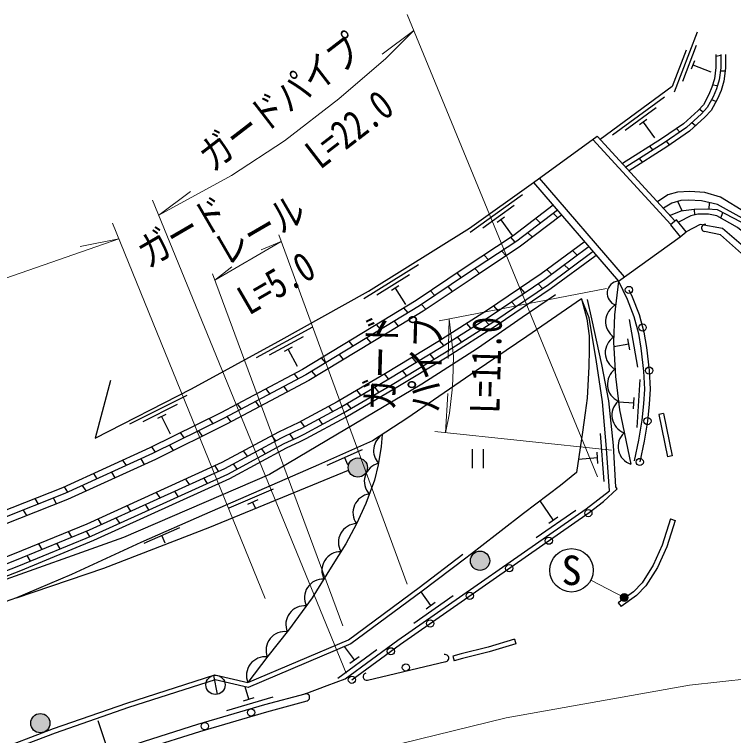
# Model space of a CAD drawing. Units: millimetres at full size, sheet at 1:1000; details may follow other scales. Extents: x 40000 to 680000, y 20000 to 380000.
# Drawn here: x 111030 to 155768, y 291212 to 336088 of the extents above; entities that cross this region are included whole.
import ezdxf
from ezdxf.enums import TextEntityAlignment as Align

# ---------------------------------------------------------------- set-up
doc = ezdxf.new("R2010")
doc.units = ezdxf.units.MM
doc.header["$LTSCALE"] = 1000
doc.linetypes.add('CHAIN', pattern=[18.5, 12, -1.5, 3.5, -1.5])
doc.linetypes.add('DASHED', pattern=[7.5, 6, -1.5])
for name, color, linetype, lineweight in [('M-BGD', 7, 'Continuous', 25), ('M-BMK', 2, 'CHAIN', 13), ('M-STR-HTXT', 7, 'Continuous', 13), ('M-STR-STRC', 7, 'Continuous', 25)]:
    doc.layers.add(name, color=color, linetype=linetype, lineweight=lineweight)
doc.styles.add('ＭＳ ゴシック', font='')
doc.styles.get('ＭＳ ゴシック').set_extended_font_data('MS Gothic')

msp = doc.modelspace()

# ---------------------------------------------------------------- hatches: boundary and pattern name
at = {"layer": 'M-BGD'}
for points in [[(131792, 307891, -0.41421), (132392, 308491, -0.41421), (132992, 307891, -1)], [(139395, 302090, -0.41421), (139995, 302690, -0.41421), (140595, 302090, -1)], [(112042, 291983, -0.41421), (112642, 292583, -0.41421), (113242, 291983, -1)]]:
    msp.add_hatch(color=256, dxfattribs=at).paths.add_polyline_path(points)
at = {"layer": 'M-STR-HTXT'}
msp.add_hatch(color=256, dxfattribs=at).paths.add_polyline_path([(148895, 300041, -1), (149043, 299564, -1)])

# ---------------------------------------------------------------- linework, layer by layer
at = {"layer": 'M-BGD'}
for p, q in [((153498, 334983), (152072, 331246)), ((153437, 334150), (152582, 331908)), ((154972, 333522), (154672, 333479)), ((153333, 333205), (153134, 332682)), ((153234, 332943), (154355, 332515)), ((155249, 332566), (154946, 332561)), ((154760, 331635), (154461, 331683)), ((151464, 330946), (148240, 328577)), ((154680, 330665), (154396, 330771)), ((150961, 330279), (149027, 328858)), ((153876, 330015), (153627, 330188)), ((150362, 329540), (149910, 329209)), ((150136, 329375), (150846, 328408)), ((152415, 328758), (152211, 328982)), ((153401, 329153), (153166, 329344)), ((147284, 328509), (152137, 323233)), ((147003, 328297), (151865, 323013)), ((151792, 327972), (151588, 328196)), ((150754, 327660), (150557, 327889)), ((150109, 326892), (149911, 327122)), ((143664, 325889), (148968, 319755)), ((143316, 325637), (148602, 319492)), ((142636, 324855), (139385, 322525)), ((152565, 323863), (152302, 324453)), ((142126, 324194), (140175, 322796)), ((154247, 323961), (154279, 324363)), ((144843, 323431), (144555, 323714)), ((153367, 323618), (153339, 323950)), ((154980, 323407), (155110, 323756)), ((141518, 323463), (141062, 323136)), ((141290, 323300), (141989, 322324)), ((143759, 323108), (143471, 323391)), ((142186, 321918), (141917, 322220)), ((143253, 322218), (142964, 322501)), ((141621, 321064), (141352, 321366)), ((146042, 321108), (145758, 321395)), ((140518, 320814), (140249, 321116)), ((136158, 320515), (132766, 318394)), ((145521, 320226), (145237, 320514)), ((138850, 319707), (138579, 320008)), ((139953, 319960), (139684, 320262)), ((144433, 319919), (144149, 320207)), ((135607, 319887), (133572, 318615)), ((134954, 319196), (134479, 318899)), ((138289, 318851), (138019, 319151)), ((142776, 318772), (142504, 319070)), ((143876, 319033), (143604, 319332)), ((148602, 319492), (148369, 317394)), ((134716, 319048), (135353, 318030)), ((137187, 318595), (136917, 318896)), ((142219, 317912), (141947, 318211)), ((135521, 317519), (135262, 317830)), ((136627, 317739), (136356, 318039)), ((141119, 317650), (140848, 317949)), ((148369, 317394), (148308, 315684)), ((134927, 316685), (134668, 316996)), ((139432, 316556), (139169, 316863)), ((140539, 316787), (140276, 317093)), ((149802, 314139), (149294, 317095)), ((129576, 316628), (126067, 314709)), ((133817, 316475), (133561, 316788)), ((128990, 316034), (126884, 314882)), ((133218, 315645), (132962, 315957)), ((138852, 315712), (138588, 316019)), ((132107, 315440), (131850, 315752)), ((137745, 315482), (137482, 315788)), ((148308, 315684), (148417, 313560)), ((149253, 315566), (148322, 315406)), ((149312, 315221), (149193, 315911)), ((128298, 315382), (127806, 315113)), ((128052, 315247), (128628, 314194)), ((130396, 314404), (130139, 314716)), ((131508, 314609), (131251, 314922)), ((136027, 314439), (135771, 314752)), ((137139, 314643), (136883, 314956)), ((128690, 313406), (128451, 313732)), ((129797, 313573), (129540, 313886)), ((134310, 313403), (134058, 313719)), ((135427, 313610), (135171, 313923)), ((148417, 313560), (148663, 311480)), ((149775, 310381), (149964, 313375)), ((126922, 312469), (126684, 312796)), ((128044, 312611), (127806, 312938)), ((133700, 312581), (133448, 312897)), ((121764, 312384), (118185, 310599)), ((132585, 312391), (132333, 312707)), ((126277, 311675), (126039, 312001)), ((131975, 311569), (131723, 311885)), ((149570, 311897), (148607, 311957)), ((149548, 311547), (149592, 312246)), ((121156, 311813), (119008, 310742)), ((125155, 311533), (124917, 311859)), ((130839, 311389), (130598, 311713)), ((148663, 311480), (149373, 308101)), ((120439, 311187), (119938, 310937)), ((120189, 311062), (120724, 309988)), ((124510, 310738), (124272, 311065)), ((151415, 311261), (151121, 311201)), ((151121, 311201), (151655, 308563)), ((151415, 311261), (151949, 308623)), ((123389, 310620), (123159, 310952)), ((129078, 310439), (128838, 310764)), ((130199, 310589), (129958, 310914)), ((122721, 309843), (122492, 310176)), ((121596, 309732), (121367, 310065)), ((127287, 309553), (127046, 309877)), ((128383, 309651), (128161, 309989)), ((147720, 307020), (147481, 310011)), ((120929, 308956), (120700, 309288)), ((119804, 308845), (119575, 309178)), ((125528, 308600), (125287, 308925)), ((126649, 308752), (126408, 309076)), ((132661, 308994), (130465, 308026)), ((139497, 309036), (139497, 307863)), ((140197, 309036), (140197, 307863)), ((147330, 308143), (147274, 308841)), ((117998, 308015), (117780, 308356)), ((119126, 308090), (118908, 308430)), ((131563, 308510), (131757, 308071)), ((147302, 308492), (146113, 308397)), ((151949, 308623), (151655, 308563)), ((123732, 307661), (123514, 308001)), ((124890, 307800), (124649, 308124)), ((116178, 307186), (115960, 307527)), ((117306, 307261), (117088, 307601)), ((121911, 306834), (121693, 307174)), ((123039, 306907), (122821, 307247)), ((114358, 306357), (114140, 306698)), ((115486, 306432), (115268, 306772)), ((127126, 306555), (124371, 305367)), ((120090, 306006), (119872, 306347)), ((121218, 306080), (121001, 306420)), ((112521, 305618), (112320, 305968)), ((113652, 305636), (113451, 305986)), ((126165, 305879), (125523, 305602)), ((125844, 305740), (126025, 305351)), ((144554, 304633), (143729, 305815)), ((111793, 304898), (111592, 305249)), ((118269, 305179), (118051, 305520)), ((119398, 305252), (119180, 305593)), ((143496, 303529), (145955, 305246)), ((117577, 304425), (117359, 304766)), ((144267, 304433), (144841, 304834)), ((116448, 304352), (116231, 304692)), ((151854, 304698), (152139, 304606)), ((114598, 303557), (114392, 303905)), ((115728, 303591), (115522, 303938)), ((121291, 304130), (119090, 303173)), ((120190, 303651), (120382, 303211)), ((112749, 302795), (112543, 303143)), ((113879, 302828), (113673, 303176)), ((112030, 302066), (111824, 302414)), ((135869, 298203), (138328, 299920)), ((136927, 299307), (136338, 300151)), ((136640, 299107), (137214, 299508)), ((148592, 299481), (148767, 299237)), ((142137, 297205), (142222, 296918)), ((132187, 295919), (131574, 296756)), ((131154, 294791), (133575, 296563)), ((131905, 295712), (132469, 296126)), ((132995, 294656), (137878, 295813)), ((138298, 296146), (138383, 295858)), ((123654, 293779), (123425, 294956)), ((125606, 293477), (125379, 294246)), ((124252, 292765), (127130, 293614)), ((125270, 293378), (125942, 293576)), ((116718, 290702), (116243, 292125))]:
    msp.add_line(p, q, dxfattribs=at)
at = {"layer": 'M-BGD', "linetype": 'DASHED'}
for p, q in [((143316, 325637), (147284, 328509)), ((148602, 319492), (152444, 322254))]:
    msp.add_line(p, q, dxfattribs=at)
at = {"layer": 'M-BGD'}
for points in [[(152816, 333868), (151951, 331602), (147468, 328308)], [(154672, 333601), (154672, 332784), (154582, 332072), (154424, 331564), (154232, 331098), (153888, 330467), (153556, 330111), (152660, 329286), (151281, 328351), (148853, 326803)], [(154972, 333601), (154972, 332765), (154876, 332009), (154707, 331462), (154503, 330968), (154133, 330290), (153768, 329898), (152846, 329050), (151446, 328100), (149059, 326579)], [(155272, 333601), (155272, 332746), (155170, 331945), (154990, 331361), (154774, 330839), (154378, 330113), (153979, 329685), (153033, 328814), (151611, 327850), (149265, 326355)], [(116997, 313301), (116047, 309713), (122049, 312794), (127439, 315730), (133065, 318864), (139337, 322786), (143316, 325637)], [(196723, 302382), (194883, 302463), (193344, 302668), (191800, 302898), (190556, 303147), (188283, 303695), (186014, 304318), (183634, 305072), (178838, 306683), (173090, 310989), (167262, 315344), (156515, 323753), (154950, 324721), (153978, 325013), (153052, 325077), (152273, 325023), (151676, 324853), (151040, 324427)], [(196644, 301985), (194848, 302064), (193288, 302272), (191731, 302504), (190469, 302756), (188183, 303308), (185900, 303934), (183510, 304692), (178649, 306324), (177563, 307148), (167019, 315026), (156295, 323417), (154759, 324255), (153763, 324480), (152974, 324528), (152484, 324504), (151922, 324345), (151407, 324028)], [(144544, 324209), (142053, 322309), (139001, 320290), (136017, 318293), (133914, 317002), (128960, 314002), (123860, 311299), (119458, 309120), (114011, 306639), (110067, 305074), (101989, 302162), (93943, 299712), (85894, 297387), (78887, 295520), (70074, 291297)], [(145067, 323602), (142517, 321657), (139445, 319624), (136448, 317619), (134331, 316319), (129354, 313305), (124225, 310587), (119801, 308397), (114325, 305903), (110350, 304326), (102242, 301402), (94171, 298945), (86108, 296617), (79123, 294755), (76183, 293457), (67475, 289519)], [(144806, 323906), (142285, 321983), (139223, 319957), (136233, 317956), (134122, 316660), (129157, 313654), (124043, 310943), (119629, 308758), (114168, 306271), (110209, 304700), (102116, 301782), (94057, 299329), (86001, 297002), (78990, 295134), (68700, 290391)], [(196566, 301588), (194813, 301665), (193232, 301876), (191662, 302110), (190383, 302365), (188083, 302920), (185787, 303551), (183385, 304311), (178459, 305966), (177322, 306828), (166774, 314710), (156234, 323171), (154774, 323931), (154123, 323968), (153325, 323950), (152481, 323854), (151824, 323574)], [(196458, 301042), (193176, 301480), (191593, 301716), (190297, 301975), (187983, 302533), (185674, 303167), (183261, 303931), (178270, 305608), (177082, 306509), (166529, 314394), (156010, 322838), (154725, 323548), (154212, 323659), (153551, 323664), (153114, 323556), (152340, 323157)], [(178270, 305608), (175827, 306380), (168775, 311693), (164858, 314542), (161946, 316774), (160170, 318343), (158313, 319932), (156957, 321144), (155079, 322763), (153693, 323020), (152823, 322560)], [(164146, 314677), (161032, 317121), (158375, 319336), (156630, 320888), (154959, 322365), (153956, 322575)], [(146495, 321942), (146467, 321920), (143794, 319944), (140405, 317649), (137363, 315713), (134116, 313753), (131106, 311987), (128684, 310681), (128330, 310510), (127457, 310100), (123941, 308195), (115536, 304376), (111013, 302513), (106821, 300877), (102681, 299385), (100001, 298396), (90167, 295370), (83461, 293537), (79973, 292682), (78786, 292128), (76018, 290740), (72145, 288811), (67647, 286577)], [(106961, 300503), (111162, 302141), (115695, 304009), (124119, 307837), (127638, 309743), (128502, 310149), (128866, 310325), (131302, 311638), (134320, 313409), (137573, 315373), (140624, 317315), (144025, 319617), (146710, 321602), (146756, 321639)], [(107102, 300128), (111311, 301770), (115853, 303642), (124297, 307479), (127818, 309385), (128674, 309788), (129048, 309969), (131498, 311290), (134525, 313065), (137784, 315033), (140844, 316981), (144256, 319291), (146954, 321285), (147017, 321335)], [(107102, 300128), (111311, 301770), (115853, 303642), (124297, 307479), (127818, 309385), (128674, 309788), (129048, 309969), (131498, 311290), (134525, 313065), (137784, 315033), (140844, 316981), (144256, 319291), (146954, 321285), (147017, 321335)], [(80971, 291963), (85213, 292990), (88799, 293938), (92636, 295109), (100345, 297351), (103058, 298352), (107207, 299847), (111423, 301492), (115973, 303367), (124431, 307210), (127954, 309118), (128803, 309517), (129185, 309701), (131645, 311028), (134678, 312807), (137942, 314778), (141009, 316730), (144429, 319046), (147136, 321047), (147213, 321108)], [(148602, 319492), (149148, 318365), (149559, 317299), (149844, 316241), (150003, 315313), (150171, 313897), (150226, 312762), (150169, 311859), (150062, 310830), (149862, 309589), (149591, 308311)], [(144682, 318647), (142608, 317223), (139828, 315292), (136380, 313084), (126894, 307467), (117816, 303539), (109315, 300500), (107373, 299912)], [(149259, 318940), (149469, 318504), (149892, 317407), (150186, 316316), (150350, 315363), (150520, 313926), (150576, 312759), (150518, 311830), (150409, 310784), (150206, 309524), (149933, 308238)], [(146318, 318399), (142898, 316049), (139751, 313914), (135436, 310948), (133311, 309546), (129937, 308053), (125426, 306082), (122847, 304976), (118892, 303236), (114579, 301242), (111168, 299787), (105489, 297795), (97597, 295203), (88233, 291533), (82497, 289406), (80967, 288867), (79633, 287483), (79583, 287151), (78799, 285016), (77716, 282042), (76454, 278805), (76166, 277898)], [(146318, 318399), (146648, 317141), (146780, 316079), (146789, 315220), (146770, 314184), (146657, 312208), (146544, 311287), (146365, 310098), (145991, 307576), (144991, 306767), (142696, 305036), (139926, 302877), (139112, 302255), (136399, 300196), (131953, 296918), (125581, 294199), (123520, 294676), (118126, 292953), (113560, 291368), (109763, 289932)], [(132024, 294685), (135053, 296901), (146778, 305089), (147677, 305784), (148528, 306566), (148444, 306683), (148298, 309267), (148007, 312043), (147569, 314301), (146947, 317136), (146676, 318341)], [(148047, 306449), (147862, 309073), (147606, 311980), (147223, 314621), (146779, 317210), (146318, 318399)], [(133916, 309945), (133854, 309205), (133657, 308060), (133433, 307103), (132890, 305661), (132308, 304389), (131654, 303140), (130744, 301683), (129554, 299774), (128082, 297762), (126798, 296159), (125553, 294514)], [(111168, 299787), (116584, 301626), (123192, 304184), (131813, 307735)], [(77512, 276901), (80640, 277743), (84295, 278686), (87844, 279811), (90211, 280547), (96051, 282547), (102607, 284911), (110936, 288000), (114685, 289392), (119130, 290874), (122431, 291915), (126600, 293145), (129107, 293820), (130478, 294329), (131604, 294749), (134879, 297145), (146601, 305331), (148047, 306449)], [(151854, 304698), (151333, 303064), (150769, 301821), (150074, 300723), (149534, 300157), (148592, 299481)], [(152139, 304606), (151613, 302956), (151033, 301678), (150312, 300537), (149732, 299929), (148767, 299237)], [(76166, 277898), (78817, 278822), (82801, 280146), (84410, 280678), (88841, 282295), (96082, 284956), (105029, 288238), (109651, 290210), (113458, 291650), (118031, 293238), (123507, 294987), (125553, 294514), (131803, 297180), (136219, 300436), (138930, 302494)], [(142137, 297205), (140492, 296716), (138817, 296299), (138298, 296146)], [(142222, 296918), (140571, 296426), (138896, 296010), (138383, 295858)], [(80321, 277178), (80759, 277296), (84420, 278241), (87976, 279368), (90346, 280105), (96193, 282107), (102752, 284473), (111083, 287562), (114827, 288952), (119265, 290431), (122561, 291471), (126724, 292699), (129241, 293377), (129251, 293380)]]:
    msp.add_lwpolyline(points, dxfattribs=at)
msp.add_lwpolyline([(152444, 322254), (152823, 322560), (152222, 323302), (151844, 322996)], close=True, dxfattribs=at)
for centre, radius in [((149259, 318940), 225), ((150109, 316603), 225), ((150520, 313926), 225), ((150409, 310784), 225), ((132392, 307891), 600), ((149933, 308238), 225), ((146733, 305058), 225), ((144274, 303340), 225), ((139995, 302090), 600), ((141814, 301623), 225), ((139354, 299905), 225), ((136895, 298187), 225), ((134445, 296456), 225), ((135385, 295453), 225), ((123539, 294367), 600), ((132024, 294685), 225), ((125751, 292646), 225), ((112642, 291983), 600), ((122874, 291798), 225)]:
    msp.add_circle(centre, radius, dxfattribs=at)
for centre, radius, start, end in [((154003, 322796), 225, 78.12, 258.12), ((148664, 318735), 760, 94.6818, 252.712), ((148966, 316975), 1160, 117.0497, 236.0793), ((148944, 315035), 1160, 122.6254, 241.655), ((149081, 313079), 1160, 126.3421, 245.3717), ((149359, 311148), 1160, 130.9739, 250.0035), ((134563, 308947), 1189, 122.9436, 221.622), ((149743, 309200), 1160, 132.3436, 251.3732), ((133955, 307031), 1160, 104.0214, 223.051), ((133252, 305088), 1160, 97.1741, 216.2038), ((132347, 303242), 1160, 91.5926, 210.6222), ((131318, 301491), 1160, 88.4965, 207.5261), ((130234, 299796), 1160, 87.2733, 206.3029), ((129076, 298127), 1160, 84.1475, 203.1772), ((127844, 296522), 1160, 81.8386, 200.8682), ((137826, 296032), 225, 270, 105.5929), ((126626, 294956), 1160, 83.3671, 202.3967), ((132943, 294875), 225, 103.3363, 283.3363), ((129172, 293591), 225, 290.3147, 110.3901)]:
    msp.add_arc(centre, radius, start, end, dxfattribs=at)
at = {"layer": 'M-BMK'}
msp.add_lwpolyline([(70760, 270438), (82377, 273361), (96253, 277586), (123125, 287185), (130260, 289543), (141621, 292319), (153030, 294358), (164081, 295568), (166323, 295711), (179583, 296038), (192845, 295359), (197763, 294730), (265560, 286287), (364528, 274402)], dxfattribs=at)
at = {"layer": 'M-STR-HTXT'}
for p, q in [((135472, 336088), (147305, 307305)), ((135886, 335081), (133915, 333618)), ((120008, 323600), (121981, 325060)), ((119624, 324538), (131671, 295092)), ((117132, 323102), (126625, 299752)), ((127475, 322381), (135470, 300629)), ((72360, 306343), (117527, 322129)), ((117527, 322129), (115119, 321649)), ((123499, 319550), (127632, 321955)), ((127632, 321955), (126388, 321448)), ((123499, 319550), (124564, 320388)), ((123355, 319937), (131456, 298043)), ((147869, 319024), (137463, 317014)), ((138071, 317132), (138012, 314677)), ((137838, 310057), (137997, 312507)), ((137179, 310126), (148174, 308979)), ((148969, 299803), (146886, 300877))]:
    msp.add_line(p, q, dxfattribs=at)
for points in [[(120008, 323600), (124541, 326061), (127828, 328213), (131217, 330826), (134129, 333350), (135886, 335081)], [(138071, 317132), (138175, 316224), (138342, 314819), (138302, 313341), (138259, 312731), (138089, 311270), (137838, 310057)]]:
    msp.add_lwpolyline(points, dxfattribs=at)
msp.add_circle((148969, 299803), 250, dxfattribs=at)
at = {"layer": 'M-STR-STRC'}
msp.add_circle((145687, 301496), 1350, dxfattribs=at)

# ---------------------------------------------------------------- texts
at = {"layer": 'M-STR-HTXT', "style": 'ＭＳ ゴシック', "width": 0.8}
for s, rotation, p in [('ガードパイプ', 37.626, (128455, 329478)), ('L=22.0', 37.626, (132749, 327786)), ('ガード', 30.193, (122214, 321300)), ('レール', 30.193, (127022, 321427)), ('L=5.0', 30.193, (128047, 318112)), ('パイプ', 88.456, (138081, 314293)), ('ガード', 88.456, (135289, 314403)), ('L=11.0', 88.456, (141829, 314231))]:
    msp.add_text(s, height=1833, rotation=rotation, dxfattribs=at).set_placement(p, align=Align.BOTTOM_CENTER)
at = {"layer": 'M-STR-STRC', "style": 'ＭＳ ゴシック'}
msp.add_text('S', height=1833, dxfattribs=at).set_placement((145687, 301496), align=Align.MIDDLE_CENTER)

doc.saveas('drawing.dxf')
